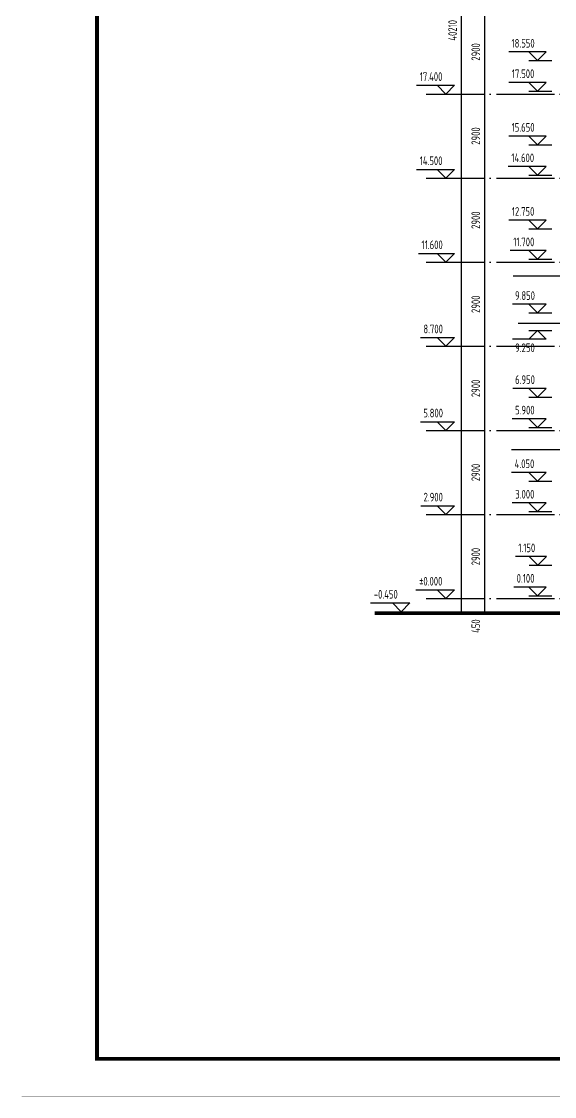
# Model space of a CAD drawing. Extents: x -726032 to 135930, y -151624 to 587044.
# Drawn here: x -531458 to -513089, y 207525 to 244593 of the extents above; entities that cross this region are included whole.
import ezdxf
from ezdxf.enums import TextEntityAlignment as Align

# ---------------------------------------------------------------- set-up
doc = ezdxf.new("R2010")
doc.units = 0
doc.header["$LTSCALE"] = 1000
doc.header["$MEASUREMENT"] = 0
doc.linetypes.add('DOTE', pattern=[2.42, 2, -0.2, 0.02, -0.2])
doc.layers.get('0').update_dxf_attribs({"linetype": 'CONTINUOUS'})
doc.layers.get('DEFPOINTS').update_dxf_attribs({"color": 1, "linetype": 'CONTINUOUS'})
for name, color, linetype in [('DOTE', 8, 'DOTE'), ('PUB_DIM', 245, 'CONTINUOUS'), ('PUB_TITLE', 1, 'CONTINUOUS'), ('引线', 213, 'CONTINUOUS')]:
    doc.layers.add(name, color=color, linetype=linetype)
doc.styles.add('DIM_FONT', font='isocp.shx', dxfattribs={"width": 0.8})
doc.dimstyles.new('AXIS', dxfattribs={"dimtxt": 300, "dimasz": 1, "dimexe": 250, "dimexo": 300, "dimgap": 150, "dimtad": 1, "dimdec": 0, "dimzin": 0, "dimdsep": 46, "dimtxsty": 'DIM_FONT', "dimcen": 0.09, "dimse1": 1, "dimse2": 1, "dimclrt": 142, "dimadec": 0, "dimazin": 0, "dimtfac": 1, "dimtdec": 0, "dimtix": 1, "dimtmove": 2, "dimatfit": 3, "dimfxl": 1, "dimtolj": 1, "dimtzin": 0, "dimarcsym": 0})

# ---------------------------------------------------------------- blocks, each defined once
blk = doc.blocks.new('*D2788')
at = {"layer": 'DEFPOINTS', "color": 0, "transparency": 16777216}
for p in [(-514502, 239193), (-515502, 236293), (-514502, 236293)]:
    blk.add_point(p, dxfattribs=at)
at = {"layer": 'PUB_DIM', "color": 0, "lineweight": -2, "transparency": 16777216}
blk.add_line((-515502, 239192), (-515502, 236294), dxfattribs=at)
at = {"layer": 'PUB_DIM', "color": 0, "transparency": 16777216}
for points in [[(-515503, 239192), (-515502, 239192), (-515502, 239193)], [(-515503, 236294), (-515502, 236294), (-515502, 236293)]]:
    blk.add_solid(points, dxfattribs=at)
at = {"layer": 'PUB_DIM', "color": 142, "transparency": 16777216, "insert": (-515802, 237743), "char_height": 300, "attachment_point": 5, "rotation": 90, "style": 'DIM_FONT'}
blk.add_mtext('\\A1;2900', dxfattribs=at)
blk = doc.blocks.new('*D2789')
at = {"layer": 'DEFPOINTS', "color": 0, "transparency": 16777216}
for p in [(-515302, 264393), (-516302, 224183), (-515302, 224183)]:
    blk.add_point(p, dxfattribs=at)
at = {"layer": 'PUB_DIM', "color": 0, "lineweight": -2, "transparency": 16777216}
blk.add_line((-516302, 264392), (-516302, 224184), dxfattribs=at)
at = {"layer": 'PUB_DIM', "color": 0, "transparency": 16777216}
for points in [[(-516303, 264392), (-516302, 264392), (-516302, 264393)], [(-516303, 224184), (-516302, 224184), (-516302, 224183)]]:
    blk.add_solid(points, dxfattribs=at)
at = {"layer": 'PUB_DIM', "color": 142, "transparency": 16777216, "insert": (-516602, 244288), "char_height": 300, "attachment_point": 5, "rotation": 90, "style": 'DIM_FONT'}
blk.add_mtext('\\A1;40210', dxfattribs=at)
blk = doc.blocks.new('*D2823')
at = {"layer": 'DEFPOINTS', "color": 0, "transparency": 16777216}
for p in [(-514502, 224693), (-515502, 224243), (-514502, 224243)]:
    blk.add_point(p, dxfattribs=at)
at = {"layer": 'PUB_DIM', "color": 0, "lineweight": -2, "transparency": 16777216}
blk.add_line((-515502, 224692), (-515502, 224244), dxfattribs=at)
at = {"layer": 'PUB_DIM', "color": 0, "transparency": 16777216}
for points in [[(-515503, 224692), (-515502, 224692), (-515502, 224693)], [(-515503, 224244), (-515502, 224244), (-515502, 224243)]]:
    blk.add_solid(points, dxfattribs=at)
at = {"layer": 'PUB_DIM', "color": 142, "transparency": 16777216, "insert": (-515802, 223744), "char_height": 300, "attachment_point": 5, "rotation": 90, "style": 'DIM_FONT'}
blk.add_mtext('\\A1;450', dxfattribs=at)
blk = doc.blocks.new('*D2824')
at = {"layer": 'DEFPOINTS', "color": 0, "transparency": 16777216}
for p in [(-514502, 227593), (-515502, 224693), (-514502, 224693)]:
    blk.add_point(p, dxfattribs=at)
at = {"layer": 'PUB_DIM', "color": 0, "lineweight": -2, "transparency": 16777216}
blk.add_line((-515502, 227592), (-515502, 224694), dxfattribs=at)
at = {"layer": 'PUB_DIM', "color": 0, "transparency": 16777216}
for points in [[(-515503, 227592), (-515502, 227592), (-515502, 227593)], [(-515503, 224694), (-515502, 224694), (-515502, 224693)]]:
    blk.add_solid(points, dxfattribs=at)
at = {"layer": 'PUB_DIM', "color": 142, "transparency": 16777216, "insert": (-515802, 226143), "char_height": 300, "attachment_point": 5, "rotation": 90, "style": 'DIM_FONT'}
blk.add_mtext('\\A1;2900', dxfattribs=at)
blk = doc.blocks.new('*D2825')
at = {"layer": 'DEFPOINTS', "color": 0, "transparency": 16777216}
for p in [(-514502, 230493), (-515502, 227593), (-514502, 227593)]:
    blk.add_point(p, dxfattribs=at)
at = {"layer": 'PUB_DIM', "color": 0, "lineweight": -2, "transparency": 16777216}
blk.add_line((-515502, 230492), (-515502, 227594), dxfattribs=at)
at = {"layer": 'PUB_DIM', "color": 0, "transparency": 16777216}
for points in [[(-515503, 230492), (-515502, 230492), (-515502, 230493)], [(-515503, 227594), (-515502, 227594), (-515502, 227593)]]:
    blk.add_solid(points, dxfattribs=at)
at = {"layer": 'PUB_DIM', "color": 142, "transparency": 16777216, "insert": (-515802, 229043), "char_height": 300, "attachment_point": 5, "rotation": 90, "style": 'DIM_FONT'}
blk.add_mtext('\\A1;2900', dxfattribs=at)
blk = doc.blocks.new('*D2826')
at = {"layer": 'DEFPOINTS', "color": 0, "transparency": 16777216}
for p in [(-514502, 233393), (-515502, 230493), (-514502, 230493)]:
    blk.add_point(p, dxfattribs=at)
at = {"layer": 'PUB_DIM', "color": 0, "lineweight": -2, "transparency": 16777216}
blk.add_line((-515502, 233392), (-515502, 230494), dxfattribs=at)
at = {"layer": 'PUB_DIM', "color": 0, "transparency": 16777216}
for points in [[(-515503, 233392), (-515502, 233392), (-515502, 233393)], [(-515503, 230494), (-515502, 230494), (-515502, 230493)]]:
    blk.add_solid(points, dxfattribs=at)
at = {"layer": 'PUB_DIM', "color": 142, "transparency": 16777216, "insert": (-515802, 231943), "char_height": 300, "attachment_point": 5, "rotation": 90, "style": 'DIM_FONT'}
blk.add_mtext('\\A1;2900', dxfattribs=at)
blk = doc.blocks.new('*D2827')
at = {"layer": 'DEFPOINTS', "color": 0, "transparency": 16777216}
for p in [(-514502, 236293), (-515502, 233393), (-514502, 233393)]:
    blk.add_point(p, dxfattribs=at)
at = {"layer": 'PUB_DIM', "color": 0, "lineweight": -2, "transparency": 16777216}
blk.add_line((-515502, 236292), (-515502, 233394), dxfattribs=at)
at = {"layer": 'PUB_DIM', "color": 0, "transparency": 16777216}
for points in [[(-515503, 236292), (-515502, 236292), (-515502, 236293)], [(-515503, 233394), (-515502, 233394), (-515502, 233393)]]:
    blk.add_solid(points, dxfattribs=at)
at = {"layer": 'PUB_DIM', "color": 142, "transparency": 16777216, "insert": (-515802, 234843), "char_height": 300, "attachment_point": 5, "rotation": 90, "style": 'DIM_FONT'}
blk.add_mtext('\\A1;2900', dxfattribs=at)
blk = doc.blocks.new('*D2909')
at = {"layer": 'DEFPOINTS', "color": 0, "transparency": 16777216}
for p in [(-514502, 242093), (-515502, 239193), (-514502, 239193)]:
    blk.add_point(p, dxfattribs=at)
at = {"layer": 'PUB_DIM', "color": 0, "lineweight": -2, "transparency": 16777216}
blk.add_line((-515502, 242092), (-515502, 239194), dxfattribs=at)
at = {"layer": 'PUB_DIM', "color": 0, "transparency": 16777216}
for points in [[(-515503, 242092), (-515502, 242092), (-515502, 242093)], [(-515503, 239194), (-515502, 239194), (-515502, 239193)]]:
    blk.add_solid(points, dxfattribs=at)
at = {"layer": 'PUB_DIM', "color": 142, "transparency": 16777216, "insert": (-515802, 240643), "char_height": 300, "attachment_point": 5, "rotation": 90, "style": 'DIM_FONT'}
blk.add_mtext('\\A1;2900', dxfattribs=at)
blk = doc.blocks.new('*D2910')
at = {"layer": 'DEFPOINTS', "color": 0, "transparency": 16777216}
for p in [(-514502, 244993), (-515502, 242093), (-514502, 242093)]:
    blk.add_point(p, dxfattribs=at)
at = {"layer": 'PUB_DIM', "color": 0, "lineweight": -2, "transparency": 16777216}
blk.add_line((-515502, 244992), (-515502, 242094), dxfattribs=at)
at = {"layer": 'PUB_DIM', "color": 0, "transparency": 16777216}
for points in [[(-515503, 244992), (-515502, 244992), (-515502, 244993)], [(-515503, 242094), (-515502, 242094), (-515502, 242093)]]:
    blk.add_solid(points, dxfattribs=at)
at = {"layer": 'PUB_DIM', "color": 142, "transparency": 16777216, "insert": (-515802, 243543), "char_height": 300, "attachment_point": 5, "rotation": 90, "style": 'DIM_FONT'}
blk.add_mtext('\\A1;2900', dxfattribs=at)

msp = doc.modelspace()

# ---------------------------------------------------------------- linework, layer by layer
msp.add_line((-519282.2, 224242.5), (-484954.8, 224242.5))
at = {"const_width": 120}
msp.add_lwpolyline([(-519282.2, 224182.5), (-484954.8, 224182.5)], dxfattribs=at)
at = {"layer": 'DOTE'}
for p, q in [((-517509.1, 242092.5), (-488652.4, 242092.5)), ((-517509.1, 239192.5), (-488652.4, 239192.5)), ((-517509.1, 236292.5), (-488652.4, 236292.5)), ((-517509.1, 233392.5), (-488652.4, 233392.5)), ((-517509.1, 230492.5), (-488652.4, 230492.5)), ((-517509.1, 227592.5), (-488652.4, 227592.5)), ((-517509.1, 224692.5), (-488652.4, 224692.5))]:
    msp.add_line(p, q, dxfattribs=at)
at = {"layer": 'PUB_DIM'}
for p, q in [((-513378.5, 243542.5), (-514662.7, 243542.5)), ((-513978.5, 243542.5), (-513678.5, 243242.5)), ((-513678.5, 243242.5), (-513378.5, 243542.5)), ((-513978.5, 243242.5), (-513185.4, 243242.5)), ((-513378.5, 242492.5), (-514662.7, 242492.5)), ((-513978.5, 242492.5), (-513678.5, 242192.5)), ((-513678.5, 242192.5), (-513378.5, 242492.5)), ((-517846.3, 242392.5), (-516538.1, 242392.5)), ((-516838.1, 242092.5), (-517138.1, 242392.5)), ((-516538.1, 242392.5), (-516838.1, 242092.5)), ((-513978.5, 242192.5), (-513185.4, 242192.5)), ((-513378.5, 240642.5), (-514662.7, 240642.5)), ((-513978.5, 240642.5), (-513678.5, 240342.5)), ((-513678.5, 240342.5), (-513378.5, 240642.5)), ((-513978.5, 240342.5), (-513185.4, 240342.5)), ((-517846.3, 239492.5), (-516538.1, 239492.5)), ((-516838.1, 239192.5), (-517138.1, 239492.5)), ((-516538.1, 239492.5), (-516838.1, 239192.5)), ((-513378.5, 239592.5), (-514686.7, 239592.5)), ((-513978.5, 239592.5), (-513678.5, 239292.5)), ((-513678.5, 239292.5), (-513378.5, 239592.5)), ((-513978.5, 239292.5), (-513185.4, 239292.5)), ((-513378.5, 237742.5), (-514662.7, 237742.5)), ((-513978.5, 237742.5), (-513678.5, 237442.5)), ((-513678.5, 237442.5), (-513378.5, 237742.5)), ((-513978.5, 237442.5), (-513185.4, 237442.5)), ((-517774.3, 236592.5), (-516538.1, 236592.5)), ((-516838.1, 236292.5), (-517138.1, 236592.5)), ((-516538.1, 236592.5), (-516838.1, 236292.5)), ((-513378.5, 236692.5), (-514614.7, 236692.5)), ((-513978.5, 236692.5), (-513678.5, 236392.5)), ((-513678.5, 236392.5), (-513378.5, 236692.5)), ((-513978.5, 236392.5), (-513185.4, 236392.5)), ((-513378.5, 234842.5), (-514534.4, 234842.5)), ((-513978.5, 234842.5), (-513678.5, 234542.5)), ((-513678.5, 234542.5), (-513378.5, 234842.5)), ((-513978.5, 234542.5), (-513185.4, 234542.5)), ((-513978.5, 233942.5), (-513185.4, 233942.5)), ((-513978.5, 233642.5), (-513678.5, 233942.5)), ((-513678.5, 233942.5), (-513378.5, 233642.5)), ((-517702.3, 233692.5), (-516538.1, 233692.5)), ((-516838.1, 233392.5), (-517138.1, 233692.5)), ((-516538.1, 233692.5), (-516838.1, 233392.5)), ((-513378.5, 233642.5), (-514534.4, 233642.5)), ((-513378.5, 231942.5), (-514529.1, 231942.5)), ((-513978.5, 231942.5), (-513678.5, 231642.5)), ((-513678.5, 231642.5), (-513378.5, 231942.5)), ((-513978.5, 231642.5), (-513185.4, 231642.5)), ((-517702.3, 230792.5), (-516538.1, 230792.5)), ((-516838.1, 230492.5), (-517138.1, 230792.5)), ((-516538.1, 230792.5), (-516838.1, 230492.5)), ((-513378.5, 230892.5), (-514543.5, 230892.5)), ((-513978.5, 230892.5), (-513678.5, 230592.5)), ((-513978.5, 230592.5), (-513185.4, 230592.5)), ((-513678.5, 230592.5), (-513378.5, 230892.5)), ((-513378.5, 229042.5), (-514566.7, 229042.5)), ((-513978.5, 229042.5), (-513678.5, 228742.5)), ((-513978.5, 228742.5), (-513185.4, 228742.5)), ((-513678.5, 228742.5), (-513378.5, 229042.5)), ((-513378.5, 227992.5), (-514542.7, 227992.5)), ((-513978.5, 227992.5), (-513678.5, 227692.5)), ((-513678.5, 227692.5), (-513378.5, 227992.5)), ((-517697.1, 227892.5), (-516538.1, 227892.5)), ((-516838.1, 227592.5), (-517138.1, 227892.5)), ((-516538.1, 227892.5), (-516838.1, 227592.5)), ((-513978.5, 227692.5), (-513185.4, 227692.5)), ((-513360, 226142.5), (-514428.2, 226142.5)), ((-513960, 226142.5), (-513660, 225842.5)), ((-513660, 225842.5), (-513360, 226142.5)), ((-513960, 225842.5), (-513185.4, 225842.5)), ((-513377.9, 225092.5), (-514493.9, 225092.5)), ((-513977.9, 225092.5), (-513677.9, 224792.5)), ((-513677.9, 224792.5), (-513377.9, 225092.5)), ((-517870.3, 224992.5), (-516538.1, 224992.5)), ((-516838.1, 224692.5), (-517138.1, 224992.5)), ((-516538.1, 224992.5), (-516838.1, 224692.5)), ((-513977.9, 224792.5), (-513185.4, 224792.5)), ((-519431.4, 224542.5), (-518075.2, 224542.5)), ((-518375.2, 224242.5), (-518675.2, 224542.5)), ((-518075.2, 224542.5), (-518375.2, 224242.5))]:
    msp.add_line(p, q, dxfattribs=at)
at = {"layer": 'PUB_TITLE'}
for points, const_width in [([(-531458.1, 207525.4), (-434868.1, 207525.4), (-434868.1, 277055.6), (-531458.1, 277055.6)], 0.234), ([(-528858.1, 208825.4), (-436168.1, 208825.4), (-436168.1, 275755.6), (-528858.1, 275755.6)], 130)]:
    msp.add_lwpolyline(points, close=True, dxfattribs=dict(at, const_width=const_width))
at = {"layer": '引线'}
for p, q in [((-512574.3, 235814.5), (-514514.4, 235814.5)), ((-512618.5, 229820.8), (-514568.1, 229820.8))]:
    msp.add_line(p, q, dxfattribs=at)
msp.add_lwpolyline([(-512461.3, 233974.3), (-512461.3, 234176.5), (-514341.8, 234176.5)], dxfattribs=at)

# ---------------------------------------------------------------- texts
at = {"layer": 'PUB_DIM', "style": 'DIM_FONT', "width": 0.8}
for s, p in [('18.550', (-514170.6, 243842.5)), ('17.400', (-517342.2, 242692.5)), ('17.500', (-514170.6, 242792.5)), ('15.650', (-514170.6, 240942.5)), ('14.500', (-517342.2, 239792.5)), ('14.600', (-514182.6, 239892.5)), ('12.750', (-514170.6, 238042.5)), ('11.600', (-517306.2, 236892.5)), ('11.700', (-514146.6, 236992.5)), ('9.850', (-514106.4, 235142.5)), ('8.700', (-517270.2, 233992.5)), ('9.250', (-514106.4, 233342.5)), ('6.950', (-514103.8, 232242.5)), ('5.900', (-514111, 231192.5)), ('5.800', (-517270.2, 231092.5)), ('4.050', (-514122.6, 229342.5)), ('2.900', (-517267.6, 228192.5)), ('3.000', (-514110.6, 228292.5)), ('1.150', (-514044.1, 226442.5)), ('%%p0.000', (-517354.2, 225292.5)), ('0.100', (-514085.9, 225392.5)), ('-0.450', (-518903.3, 224842.5))]:
    msp.add_text(s, height=300, dxfattribs=at).set_placement(p, align=Align.MIDDLE)

# ---------------------------------------------------------------- dimensions: what is measured, and where the dimension line sits
at = {"layer": 'PUB_DIM'}
for p1, p2, picture, middle in [((-515302.5, 264392.5), (-515302.5, 224182.5), '*D2789', (-516602.5, 244287.5)), ((-514502.5, 244992.5), (-514502.5, 242092.5), '*D2910', (-515802.5, 243542.5)), ((-514502.5, 242092.5), (-514502.5, 239192.5), '*D2909', (-515802.5, 240642.5)), ((-514502.5, 239192.5), (-514502.5, 236292.5), '*D2788', (-515802.5, 237742.5)), ((-514502.5, 236292.5), (-514502.5, 233392.5), '*D2827', (-515802.5, 234842.5)), ((-514502.5, 233392.5), (-514502.5, 230492.5), '*D2826', (-515802.5, 231942.5)), ((-514502.5, 230492.5), (-514502.5, 227592.5), '*D2825', (-515802.5, 229042.5)), ((-514502.5, 227592.5), (-514502.5, 224692.5), '*D2824', (-515802.5, 226142.5))]:
    dim = msp.add_aligned_dim(p1=p1, p2=p2, distance=-1000, dimstyle='AXIS', dxfattribs=at)
    dim.commit()
    dim.dimension.update_dxf_attribs({"geometry": picture, "text_midpoint": middle})
dim = msp.add_linear_dim(base=(-515502.5, 224242.5), p1=(-514502.5, 224692.5), p2=(-514502.5, 224242.5), angle=270, dimstyle='AXIS', dxfattribs=at)
dim.commit()
dim.dimension.update_dxf_attribs({"geometry": '*D2823', "text_midpoint": (-515802.5, 223744.4), "dimtype": 161})

doc.saveas('drawing.dxf')
